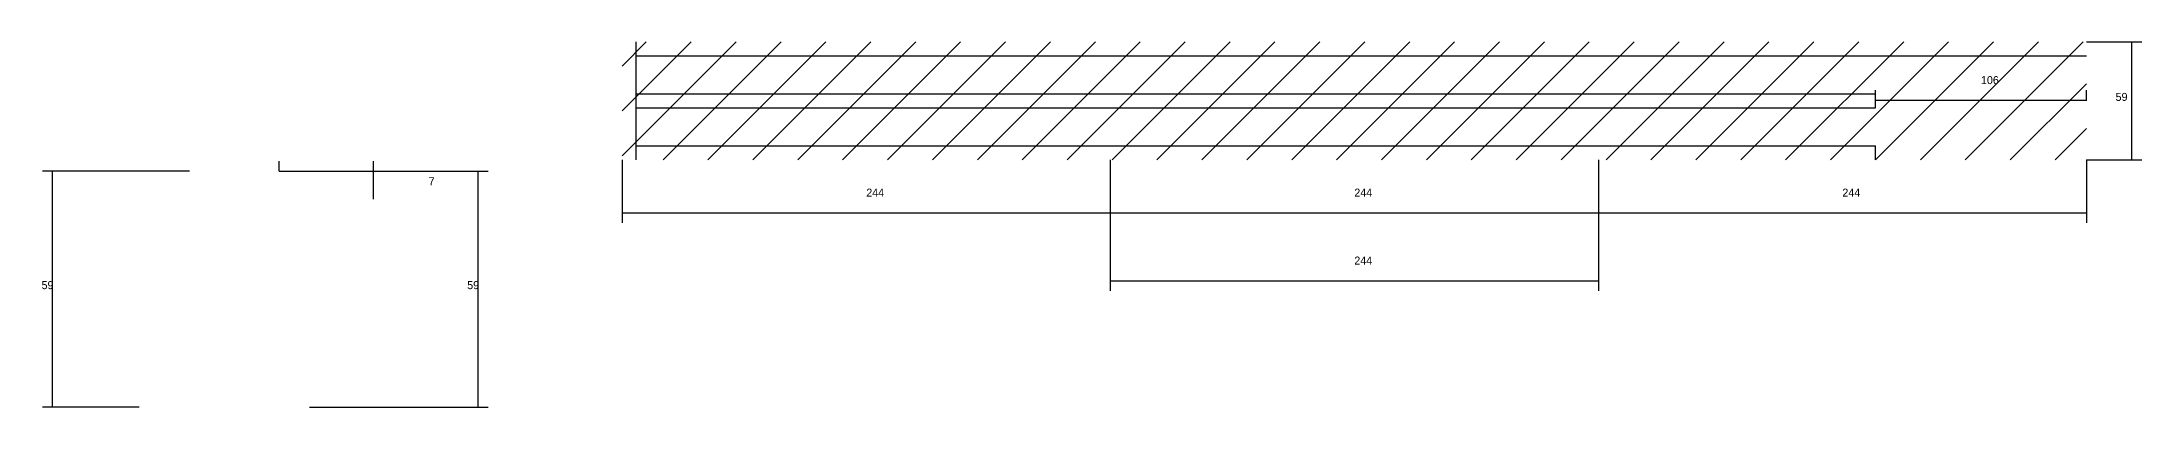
# Model space of a CAD drawing. Header units: metres. Extents: x 5218 to 8032, y 5783 to 7146.
# Drawn here: x 6786 to 7836, y 5783 to 5965 of the extents above; entities that cross this region are included whole.
import ezdxf

# ---------------------------------------------------------------- set-up
doc = ezdxf.new("R2010")
doc.units = ezdxf.units.M
for name, color, linetype in [('COTA', 241, 'Continuous'), ('REAPROVEITAMENTO', 251, 'Continuous'), ('SARR_2.2x7', 40, 'Continuous')]:
    doc.layers.add(name, color=color, linetype=linetype)

msp = doc.modelspace()

# ---------------------------------------------------------------- hatches: boundary and pattern name
at = {"layer": 'REAPROVEITAMENTO'}
h = msp.add_hatch(dxfattribs=at)
h.set_pattern_fill('ANSI31', scale=5)
h.paths.add_polyline_path([(7807.9, 5906.4), (7807.9, 5965.4), (7807.9, 5965.4), (7075.9, 5965.4), (7075.9, 5965.4), (7075.9, 5906.4), (7075.9, 5906.4), (7807.9, 5906.4)])

# ---------------------------------------------------------------- linework, layer by layer
at = {"layer": 'COTA'}
for p, q in [((7807.9, 5965.4), (7835.7, 5965.4)), ((7830.7, 5906.4), (7830.7, 5965.4)), ((7702.4, 5935.9), (7702.4, 5941.2)), ((7702.4, 5936.2), (7807.9, 5936.2)), ((7807.9, 5935.9), (7807.9, 5941.2)), ((6859.6, 5900.7), (6786.1, 5900.7)), ((6791.1, 5782.7), (6791.1, 5900.7)), ((6904.4, 5900.7), (6904.4, 5905.7)), ((6904.4, 5900.7), (7008.9, 5900.7)), ((6904.4, 5900.7), (6951.6, 5900.7)), ((6951.6, 5886.7), (6951.6, 5905.7)), ((7003.9, 5782.7), (7003.9, 5900.7)), ((7075.9, 5906.4), (7075.9, 5874.9)), ((7319.9, 5906.4), (7319.9, 5874.9)), ((7319.9, 5906.4), (7319.9, 5874.9)), ((7319.9, 5906.4), (7319.9, 5840.9)), ((7563.9, 5906.4), (7563.9, 5874.9)), ((7563.9, 5906.4), (7563.9, 5840.9)), ((7563.9, 5906.4), (7563.9, 5874.9)), ((7807.9, 5906.4), (7835.7, 5906.4)), ((7807.9, 5906.4), (7807.9, 5874.9)), ((7075.9, 5879.9), (7319.9, 5879.9)), ((7319.9, 5879.9), (7563.9, 5879.9)), ((7563.9, 5879.9), (7807.9, 5879.9)), ((7319.9, 5845.9), (7563.9, 5845.9)), ((6834.4, 5782.7), (6786.1, 5782.7)), ((6919.6, 5782.7), (7008.9, 5782.7))]:
    msp.add_line(p, q, dxfattribs=at)
at = {"layer": 'SARR_2.2x7'}
for p, q in [((7082.9, 5906.4), (7082.9, 5965.4)), ((7082.9, 5958.4), (7319.9, 5958.4)), ((7319.9, 5958.4), (7563.9, 5958.4)), ((7563.9, 5958.4), (7807.9, 5958.4)), ((7082.9, 5939.4), (7319.9, 5939.4)), ((7082.9, 5932.4), (7319.9, 5932.4)), ((7319.9, 5939.4), (7563.9, 5939.4)), ((7319.9, 5932.4), (7563.9, 5932.4)), ((7563.9, 5939.4), (7702.4, 5939.4)), ((7563.9, 5932.4), (7702.4, 5932.4)), ((7702.4, 5932.4), (7702.4, 5939.4)), ((7082.9, 5913.4), (7319.9, 5913.4)), ((7319.9, 5913.4), (7563.9, 5913.4)), ((7563.9, 5913.4), (7702.4, 5913.4)), ((7702.4, 5906.4), (7702.4, 5913.4))]:
    msp.add_line(p, q, dxfattribs=at)

# ---------------------------------------------------------------- texts
at = {"layer": 'COTA'}
for s, p in [('106', (7755.2, 5944.3)), ('59', (7822.5, 5935.9)), ('7', (6979.1, 5893.7)), ('244', (7197.9, 5888)), ('244', (7441.9, 5888)), ('244', (7685.9, 5888)), ('244', (7441.9, 5854)), ('59', (6785.6, 5841.7)), ('59', (6998.4, 5841.7))]:
    msp.add_text(s, height=4, dxfattribs=at).set_placement(p)

doc.saveas('drawing.dxf')
